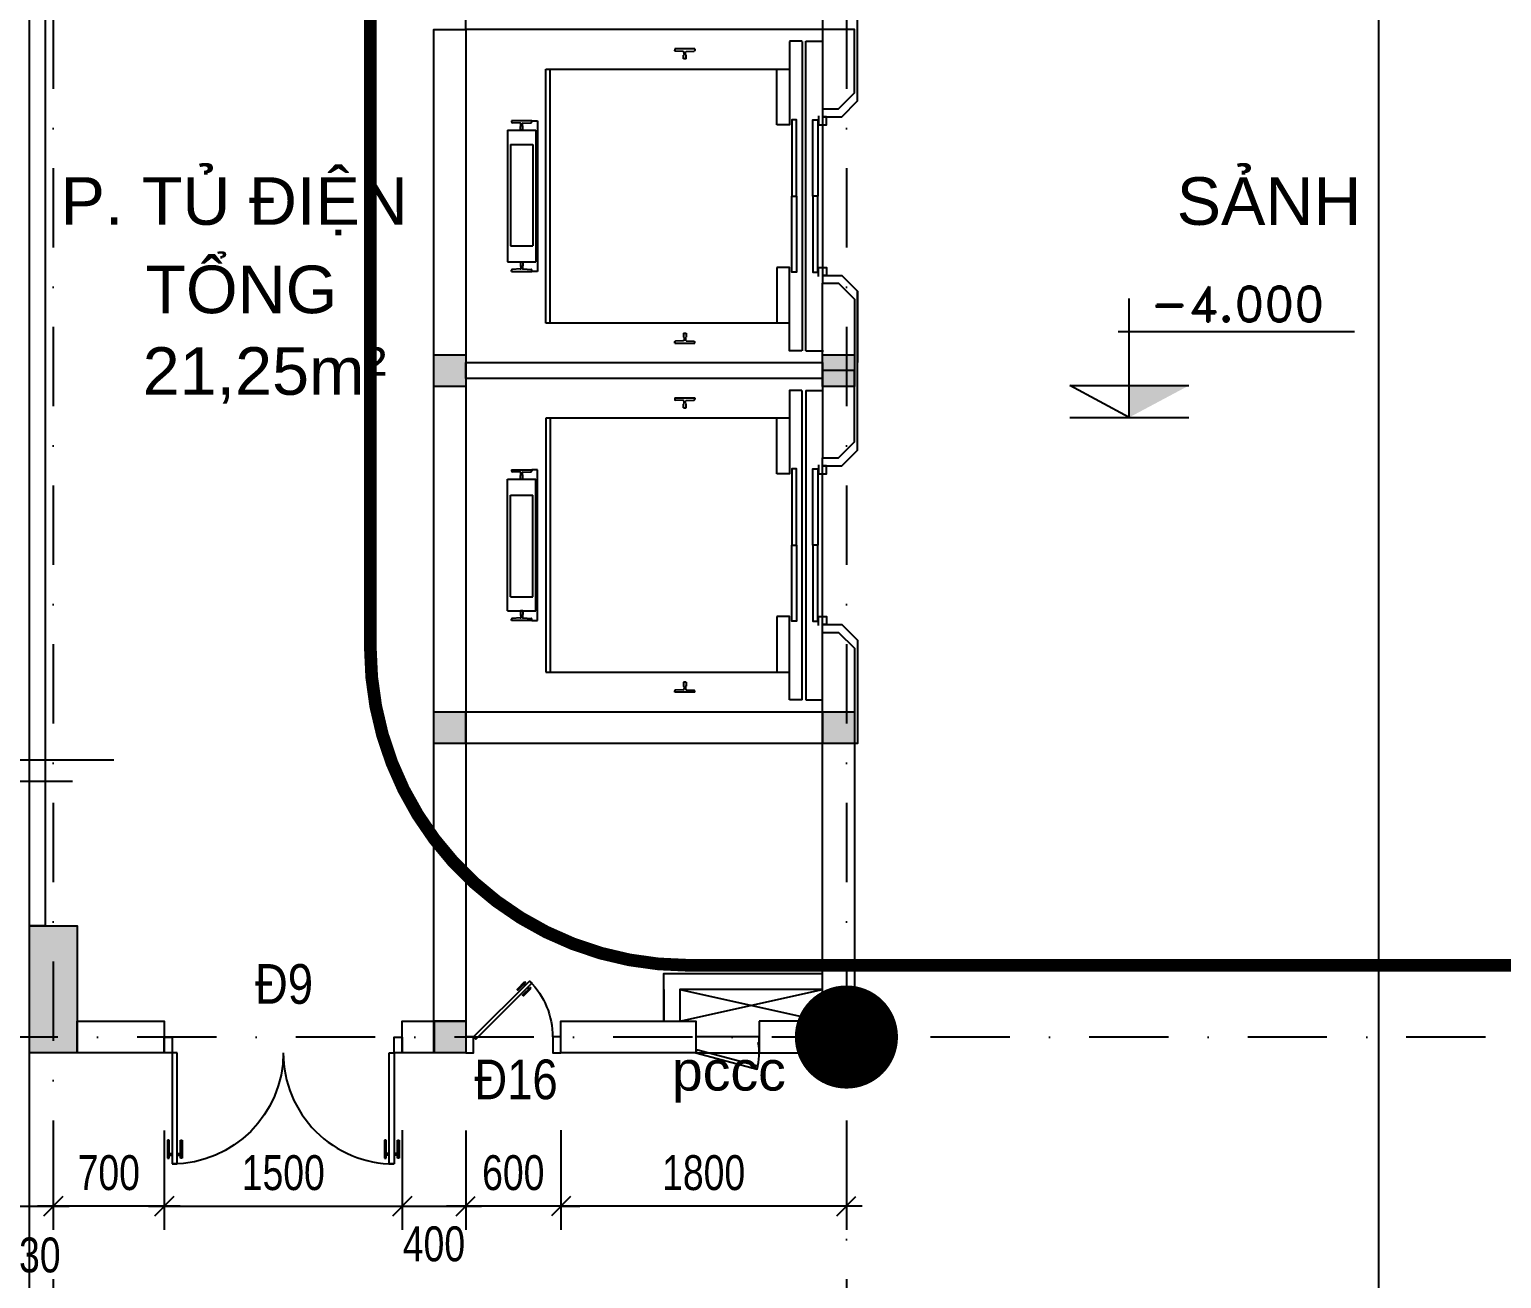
# Model space of a CAD drawing. Header units: millimetres. Extents: x -9574 to 115615, y -25569 to 161230.
# Drawn here: x 25180 to 34460, y 9978 to 17850 of the extents above; entities that cross this region are included whole.
import ezdxf
from ezdxf.enums import TextEntityAlignment as Align

# ---------------------------------------------------------------- set-up
doc = ezdxf.new("R2010")
doc.units = ezdxf.units.MM
doc.linetypes.add('KHOANH CT TM-T2-VS1 2$0$HIDDEN', pattern=[9.525, 6.35, -3.175])
doc.linetypes.add('luoi  H3$0$DASHDOT2', pattern=[0.5, 0.25, -0.125, 0, -0.125])
for name, color, linetype in [('$1$KICHTHUOC', 2, 'Continuous'), ('bao cauthangmoi$0$CTHANG T1$0$HATCH', 8, 'Continuous'), ('bao cauthangmoi$0$CTHANG T1$0$TUONG6', 6, 'Continuous'), ('cot TT T1$0$COT1', 7, 'Continuous'), ('CTHANG T1$0$CTHANG T1$0$HATCH', 8, 'Continuous'), ('CTHANG T1$0$CTHANG T1$0$TUONG6', 6, 'Continuous'), ('CUA3', 3, 'Continuous'), ('cuaTT T1$0$TEXTcuaT1', 2, 'Continuous'), ('DAUCAT$0$GHICHU', 6, 'Continuous'), ('dimTT T1$0$KICHTHUOC', 2, 'Continuous'), ('KHOANH CT TM-T2-VS1 2$0$GHICHU7', 7, 'Continuous'), ('KHOANH CT TM-T2-VS1 2$0$REC', 40, 'KHOANH CT TM-T2-VS1 2$0$HIDDEN'), ('KHOANH CT TM-T2-VS1 2$0$TUONG6', 6, 'Continuous'), ('luoi  H3$0$truc 3', 8, 'Continuous'), ('text T1$0$3', 4, 'Continuous'), ('text T1$0$DBAO', 7, 'Continuous'), ('text T1$0$textH3', 4, 'Continuous'), ('TT T1$0$CUA3', 3, 'Continuous'), ('TT T1$0$DODOC2', 7, 'Continuous'), ('TT T1$0$TUONG6', 6, 'Continuous'), ('WC TT$0$03', 4, 'Continuous'), ('WC TT$0$CUA3', 3, 'Continuous'), ('WC TT$0$TBI241', 241, 'Continuous'), ('WC TT$0$TUONG6', 6, 'Continuous'), ('WC TT$0$VACH121', 121, 'Continuous')]:
    doc.layers.add(name, color=color, linetype=linetype)
doc.styles.add('bao cauthangmoi$0$CTHANG T1$0$VNI-HELVE', font='vhelven_0.ttf')
doc.styles.add('CTHANG T1$0$CTHANG T1$0$VNI-HELVE', font='vhelven_0.ttf')
doc.styles.add('cuaTT T1$0$VNI-Helve-Condense', font='vhelvcn_0.ttf')
doc.styles.add('DAUCAT$0$Tahoma', font='tahoma_1.ttf')
doc.styles.add('dimTT T1$1$VSIMPLEX.SHX', font='VSIMPLEX.SHX', dxfattribs={"width": 0.8})
doc.styles.add('text T1$0$ROMAND', font='romand', dxfattribs={"height": 7000})
doc.styles.add('text T1$0$VNI-HELVE', font='vhelven_0.ttf')
doc.dimstyles.new('dimTT T1$1$1-100', dxfattribs={"dimscale": 0, "dimtxt": 220, "dimasz": 120, "dimexe": 150, "dimexo": 300, "dimgap": 100, "dimtad": 1, "dimdec": 0, "dimzin": 0, "dimdsep": 46, "dimtxsty": 'dimTT T1$1$VSIMPLEX.SHX', "dimblk1": 'dimTT T1$1$_OBLIQUE', "dimblk2": 'dimTT T1$1$_OBLIQUE', "dimsah": 1, "dimcen": 0, "dimdle": 100, "dimclrd": 2, "dimclre": 2, "dimclrt": 4, "dimadec": 0, "dimazin": 0, "dimtfac": 1, "dimtdec": 0, "dimtix": 1, "dimtmove": 2, "dimatfit": 3, "dimfxl": 0, "dimtolj": 1, "dimtzin": 0, "dimlwd": -1, "dimlwe": -1, "dimarcsym": 0})

# ---------------------------------------------------------------- blocks, each defined once
blk = doc.blocks.new('luoi  H3')
at = {"layer": 'luoi  H3$0$truc 3', "linetype": 'luoi  H3$0$DASHDOT2', "ltscale": 2000}
for p, q in [((25330, 23976.2), (25330, -12863.1)), ((30330, 23976.2), (30330, -12863.1)), ((67362.8, 11500), (-994.8, 11500))]:
    blk.add_line(p, q, dxfattribs=at)
blk = doc.blocks.new('TT T1$0$1canh-03')
at = {"color": 7, "linetype": 'Continuous'}
for p, q in [((-68.7, 63), (-70.4, 61.3)), ((-67.8, 62.1), (-69.5, 60.4)), ((-64.1, 67.5), (-65.8, 65.8)), ((-63.2, 66.6), (-64.9, 64.9))]:
    blk.add_line(p, q, dxfattribs=at)
at = {"color": 4, "linetype": 'Continuous'}
for points in [[(0, 0), (-70.7, 70.7), (-73.6, 67.9), (-2.8, -2.8)], [(-72.9, 61.9), (-72, 62.8), (-62, 52.9), (-62.9, 52)], [(-64.8, 70), (-65.7, 69.1), (-55.8, 59.2), (-54.9, 60.1)]]:
    blk.add_lwpolyline(points, close=True, dxfattribs=at)
at = {"linetype": 'Continuous'}
blk.add_arc((0, 0), 100, 135, 180, dxfattribs=at)
blk = doc.blocks.new('TT T1$0$D1500')
at = {"linetype": 'Continuous'}
for p, q in [((-700, -50), (-700, -82.2)), ((0, -50), (-700, -50)), ((-700, -82.2), (0, -82.2)), ((-550.3, -20.4), (-662.5, -20.4)), ((-662.5, -20.4), (-662.5, -30.6)), ((-662.5, -30.6), (-550.3, -30.6)), ((-644.6, -30.6), (-644.6, -50)), ((-644.6, -82.2), (-644.6, -101.5)), ((-634.4, -30.6), (-634.4, -50)), ((-634.4, -82.2), (-634.4, -101.5)), ((-550.3, -30.6), (-550.3, -20.4)), ((-662.5, -101.5), (-550.3, -101.5)), ((-662.5, -111.8), (-662.5, -101.5)), ((-550.3, -111.8), (-662.5, -111.8)), ((-550.3, -101.5), (-550.3, -111.8)), ((-550.3, -1388.2), (-662.5, -1388.2)), ((-662.5, -1388.2), (-662.5, -1398.5)), ((-550.3, -1398.5), (-550.3, -1388.2)), ((-700, -1417.8), (0, -1417.8)), ((-700, -1450), (-700, -1417.8)), ((0, -1450), (-700, -1450)), ((-662.5, -1398.5), (-550.3, -1398.5)), ((-662.5, -1469.4), (-550.3, -1469.4)), ((-662.5, -1479.6), (-662.5, -1469.4)), ((-550.3, -1479.6), (-662.5, -1479.6)), ((-644.6, -1417.8), (-644.6, -1398.5)), ((-644.6, -1469.4), (-644.6, -1450)), ((-634.4, -1417.8), (-634.4, -1398.5)), ((-634.4, -1469.4), (-634.4, -1450)), ((-550.3, -1469.4), (-550.3, -1479.6))]:
    blk.add_line(p, q, dxfattribs=at)
at = {"color": 4, "linetype": 'Continuous'}
for p, q in [((0, -82.2), (0, -50)), ((0, -1417.8), (0, -1450))]:
    blk.add_line(p, q, dxfattribs=at)
at = {"ltscale": 2}
for points in [[(0, -50), (100, -50), (100, 0), (0, 0)], [(0, -1500), (100, -1500), (100, -1450), (0, -1450)]]:
    blk.add_lwpolyline(points, close=True, dxfattribs=at)
at = {"linetype": 'Continuous', "extrusion": (0, 0, -1)}
blk.add_ellipse((0, -50), major_axis=(495, 495), ratio=1, start_param=2.356194, end_param=3.926991, dxfattribs=at)
at = {"linetype": 'Continuous'}
blk.add_ellipse((0, -1450), major_axis=(-495, 495), ratio=1, start_param=-0.785398, end_param=0.785398, dxfattribs=at)
blk = doc.blocks.new('TT T1')
at = {"layer": 'TT T1$0$CUA3', "ltscale": 2}
for points in [[(27980, 11500.2), (27930, 11500.2), (27930, 11400.2), (27980, 11400.2)], [(28530, 11500.2), (28480, 11500.2), (28480, 11400.2), (28530, 11400.2)]]:
    blk.add_lwpolyline(points, close=True, dxfattribs=at)
at = {"layer": 'TT T1$0$DODOC2', "ltscale": 2}
blk.add_line((25180, 8600), (25180, 11400), dxfattribs=at)
at = {"layer": 'TT T1$0$TUONG6'}
for points in [[(25280, 19900), (25280, 12200.4), (25180, 12200.4), (25180, 19900)], [(27930, 11600.2), (27730, 11600.2), (27730, 17850.2), (27930, 17850.2)], [(30180, 14050.2), (30280, 14050.2), (30380, 13950.2), (30380, 11600.2), (30180, 11600.2), (30180, 14050.2)], [(29379.9, 11400.2), (28530, 11400.2), (28530, 11600.2), (29379.9, 11600.2)], [(25480, 11400), (25480, 11599.1), (26030, 11599.1), (26030, 11400)], [(27530, 11400), (27530, 11599.1), (27730.5, 11599.1), (27730.5, 11400)]]:
    blk.add_lwpolyline(points, close=True, dxfattribs=at)
at = {"layer": 'TT T1$0$CUA3', "ltscale": 2, "xscale": -4.979999999981374, "yscale": 4.979999999981374, "zscale": 0.83}
blk.add_blockref('TT T1$0$1canh-03', (27980.2, 11500.4), dxfattribs=at)
at = {"layer": 'TT T1$0$CUA3', "xscale": -1, "rotation": 270}
blk.add_blockref('TT T1$0$D1500', (27530, 11400), dxfattribs=at)
blk = doc.blocks.new('text T1$0$CTT')
for p, q in [((0, 0), (0, 750)), ((-70.7, 541.2), (1420.5, 541.2)), ((-375, 200), (375, 200)), ((0, 0), (-375, 200)), ((-375, 0), (375, 0))]:
    blk.add_line(p, q)
blk.add_solid([(0, 0), (0, 200), (375, 200)])
at = {"layer": 'text T1$0$3', "style": 'text T1$0$ROMAND', "flags": 4}
blk.add_attdef('%%P0.000', (135.3, 604.5), '', height=220, dxfattribs=at)
blk = doc.blocks.new('text T1')
at = {"layer": 'text T1$0$DBAO', "ltscale": 2}
blk.add_blockref('text T1$0$CTT', (32112.8, 15405.3), dxfattribs=at).add_auto_attribs({'%%P0.000': '-4.000'})
at = {"layer": 'text T1$0$textH3', "style": 'text T1$0$VNI-HELVE'}
for s, p in [('P. TUÛ ÑIEÄN ', (25376.2, 16618.9)), ('SAÛNH', (32412, 16618.7)), (' TOÅNG ', (25794.2, 16061.9)), ('21,25m²', (25894, 15547.6))]:
    blk.add_text(s, height=300, dxfattribs=at).set_placement(p)
blk = doc.blocks.new('*U227')
blk.add_line((0, 7.94), (0, 578.61))
at = {"style": 'DAUCAT$0$Tahoma', "flags": 8}
for tag, p in [('VIEWNUMBER-b', (0, 586.55)), ('VIEWNUMBER', (0, 0))]:
    blk.add_attdef(tag, text='', height=2.5, dxfattribs=at).set_placement(p, align=Align.BOTTOM_CENTER)
for tag, p in [('SHEETNUMBER-b', (0, 584.96)), ('SHEETNUMBER', (0, -1.59))]:
    blk.add_attdef(tag, text='', height=2.5, dxfattribs=at).set_placement(p, align=Align.TOP_CENTER)
blk = doc.blocks.new('DAUCAT')
at = {"layer": 'DAUCAT$0$GHICHU', "color": 6, "xscale": 70, "yscale": 70, "zscale": 70}
blk.add_blockref('*U227', (33686.6, -13986.6), dxfattribs=at)
blk = doc.blocks.new('cot TT T1$0$COTRET')
at = {"layer": 'cot TT T1$0$COT1'}
blk.add_hatch(color=256, dxfattribs=at).paths.add_polyline_path([(40280, -8500), (40580, -8500), (40580, -7700), (40280, -7700)])
blk.add_lwpolyline([(40280, -8500), (40580, -8500), (40580, -7700), (40280, -7700)], close=True, dxfattribs=at)
at = {"layer": 'cot TT T1$0$COT1', "ltscale": 2, "const_width": 325}
blk.add_lwpolyline([(35267.5, -8400, 1), (35592.5, -8400, 1)], format="xyb", close=True, dxfattribs=at)
blk = doc.blocks.new('cot TT T1')
at = {"layer": 'cot TT T1$0$COT1'}
for points in [[(27930, 15600.2), (27730, 15600.2), (27730, 15800.2), (27930, 15800.2)], [(30380, 15600.2), (30180, 15600.2), (30180, 15800.2), (30380, 15800.2)], [(27930, 13350.2), (27730, 13350.2), (27730, 13550.2), (27930, 13550.2)], [(30380, 13350.2), (30180, 13350.2), (30180, 13550.2), (30380, 13550.2)], [(27930, 11400.2), (27730, 11400.2), (27730, 11600.2), (27930, 11600.2)], [(30380, 11400.2), (30180, 11400.2), (30180, 11600.2), (30380, 11600.2)]]:
    blk.add_hatch(color=256, dxfattribs=at).paths.add_polyline_path(points)
for points in [[(27930, 15600.2), (27730, 15600.2), (27730, 15800.2), (27930, 15800.2)], [(27930, 15600.2), (27730, 15600.2), (27730, 15800.2), (27930, 15800.2)], [(30380, 15600.2), (30180, 15600.2), (30180, 15800.2), (30380, 15800.2)], [(30380, 15600.2), (30180, 15600.2), (30180, 15800.2), (30380, 15800.2)], [(27930, 13350.2), (27730, 13350.2), (27730, 13550.2), (27930, 13550.2)], [(27930, 13350.2), (27730, 13350.2), (27730, 13550.2), (27930, 13550.2)], [(30380, 13350.2), (30180, 13350.2), (30180, 13550.2), (30380, 13550.2)], [(30380, 13350.2), (30180, 13350.2), (30180, 13550.2), (30380, 13550.2)], [(27930, 11400.2), (27730, 11400.2), (27730, 11600.2), (27930, 11600.2)], [(27930, 11400.2), (27730, 11400.2), (27730, 11600.2), (27930, 11600.2)], [(30380, 11400.2), (30180, 11400.2), (30180, 11600.2), (30380, 11600.2)], [(30380, 11400.2), (30180, 11400.2), (30180, 11600.2), (30380, 11600.2)]]:
    blk.add_lwpolyline(points, close=True, dxfattribs=at)
at = {"layer": 'cot TT T1$0$COT1', "ltscale": 2, "extrusion": (0, 0, -1), "zscale": -1}
blk.add_blockref('cot TT T1$0$COTRET', (-65760, 19900), dxfattribs=at)
blk = doc.blocks.new('KHOANH CT TM-T2-VS1 2')
at = {"layer": 'KHOANH CT TM-T2-VS1 2$0$GHICHU7'}
blk.add_lwpolyline([(24084.3, 13246.8), (25712.8, 13246.7)], dxfattribs=at)
at = {"layer": 'KHOANH CT TM-T2-VS1 2$0$REC', "ltscale": 100, "const_width": 80}
blk.add_lwpolyline([(27329, 13952.2), (27329, 18889.7, -0.414214), (29329, 20889.7), (36327.4, 20889.7, -0.414214), (38327.4, 18889.7), (38327.4, 13952.2, -0.414214), (36327.4, 11952.2), (29329, 11952.2, -0.414214)], format="xyb", close=True, dxfattribs=at)
at = {"layer": 'KHOANH CT TM-T2-VS1 2$0$TUONG6', "ltscale": 2}
blk.add_line((24517.3, 13113.2), (25451.9, 13113.2), dxfattribs=at)
blk = doc.blocks.new('dimTT T1$1$_OBLIQUE')
at = {"color": 0, "linetype": 'ByBlock'}
blk.add_line((-0.5, -0.5), (0.5, 0.5), dxfattribs=at)
blk = doc.blocks.new('*D2155')
at = {"layer": 'DEFPOINTS', "color": 0, "ltscale": 2}
for p in [(25000, 11211.6), (25330, 11211.9), (25330, 10433.9)]:
    blk.add_point(p, dxfattribs=at)
at = {"layer": 'dimTT T1$0$KICHTHUOC', "color": 2, "ltscale": 2}
for p, q in [((25000, 10911.6), (25000, 10283.9)), ((25330, 10911.9), (25330, 10283.9)), ((24900, 10433.9), (25430, 10433.9))]:
    blk.add_line(p, q, dxfattribs=at)
at = {"layer": 'dimTT T1$0$KICHTHUOC', "color": 2, "ltscale": 2, "xscale": 120, "yscale": 120, "zscale": 120, "rotation": 180}
blk.add_blockref('dimTT T1$1$_OBLIQUE', (25000, 10433.9), dxfattribs=at)
at = {"layer": 'dimTT T1$0$KICHTHUOC', "color": 2, "ltscale": 2, "xscale": 120, "yscale": 120, "zscale": 120}
blk.add_blockref('dimTT T1$1$_OBLIQUE', (25330, 10433.9), dxfattribs=at)
at = {"layer": 'dimTT T1$0$KICHTHUOC', "color": 4, "ltscale": 2, "insert": (25180, 10124.9), "char_height": 220, "attachment_point": 5, "style": 'dimTT T1$1$VSIMPLEX.SHX'}
blk.add_mtext('\\A1;330', dxfattribs=at)
blk = doc.blocks.new('*D2156')
at = {"layer": 'DEFPOINTS', "color": 0, "ltscale": 2}
for p in [(26030, 11211.6), (27530, 11212.5), (27530, 10433.9)]:
    blk.add_point(p, dxfattribs=at)
at = {"layer": 'dimTT T1$0$KICHTHUOC', "color": 2, "ltscale": 2}
for p, q in [((26030, 10911.6), (26030, 10283.9)), ((27530, 10912.5), (27530, 10283.9)), ((25930, 10433.9), (27630, 10433.9))]:
    blk.add_line(p, q, dxfattribs=at)
at = {"layer": 'dimTT T1$0$KICHTHUOC', "color": 2, "ltscale": 2, "xscale": 120, "yscale": 120, "zscale": 120, "rotation": 180}
blk.add_blockref('dimTT T1$1$_OBLIQUE', (26030, 10433.9), dxfattribs=at)
at = {"layer": 'dimTT T1$0$KICHTHUOC', "color": 2, "ltscale": 2, "xscale": 120, "yscale": 120, "zscale": 120}
blk.add_blockref('dimTT T1$1$_OBLIQUE', (27530, 10433.9), dxfattribs=at)
at = {"layer": 'dimTT T1$0$KICHTHUOC', "color": 4, "ltscale": 2, "insert": (26780, 10643.9), "char_height": 220, "attachment_point": 5, "style": 'dimTT T1$1$VSIMPLEX.SHX'}
blk.add_mtext('\\A1;1500', dxfattribs=at)
blk = doc.blocks.new('*D2157')
at = {"layer": 'DEFPOINTS', "color": 0, "ltscale": 2}
for p in [(27930, 11211.9), (28530, 11211.5), (27930, 10433.9)]:
    blk.add_point(p, dxfattribs=at)
at = {"layer": 'dimTT T1$0$KICHTHUOC', "color": 2, "ltscale": 2}
for p, q in [((27930, 10911.9), (27930, 10283.9)), ((28530, 10911.5), (28530, 10283.9)), ((27930, 10433.9), (27810, 10433.9)), ((28530, 10433.9), (27930, 10433.9)), ((28530, 10433.9), (28650, 10433.9))]:
    blk.add_line(p, q, dxfattribs=at)
at = {"layer": 'dimTT T1$0$KICHTHUOC', "color": 2, "ltscale": 2, "xscale": 120, "yscale": 120, "zscale": 120}
for p, rotation in [((27930, 10433.9), 359.9999999999973), ((28530, 10433.9), 179.9999999999974)]:
    blk.add_blockref('dimTT T1$1$_OBLIQUE', p, dxfattribs=dict(at, rotation=rotation))
at = {"layer": 'dimTT T1$0$KICHTHUOC', "color": 4, "ltscale": 2, "insert": (28230, 10643.9), "char_height": 220, "attachment_point": 5, "style": 'dimTT T1$1$VSIMPLEX.SHX'}
blk.add_mtext('\\A1;600', dxfattribs=at)
blk = doc.blocks.new('*D2158')
at = {"layer": 'DEFPOINTS', "color": 0, "ltscale": 2}
for p in [(28530, 11212.5), (30330, 11211.9), (28530, 10433.9)]:
    blk.add_point(p, dxfattribs=at)
at = {"layer": 'dimTT T1$0$KICHTHUOC', "color": 2, "ltscale": 2}
for p, q in [((28530, 10912.5), (28530, 10283.9)), ((30330, 10911.9), (30330, 10283.9)), ((30430, 10433.9), (28430, 10433.9))]:
    blk.add_line(p, q, dxfattribs=at)
at = {"layer": 'dimTT T1$0$KICHTHUOC', "color": 2, "ltscale": 2, "xscale": 120, "yscale": 120, "zscale": 120}
for p, rotation in [((28530, 10433.9), 179.9999999999974), ((30330, 10433.9), 359.9999999999973)]:
    blk.add_blockref('dimTT T1$1$_OBLIQUE', p, dxfattribs=dict(at, rotation=rotation))
at = {"layer": 'dimTT T1$0$KICHTHUOC', "color": 4, "ltscale": 2, "insert": (29430, 10643.9), "char_height": 220, "attachment_point": 5, "style": 'dimTT T1$1$VSIMPLEX.SHX'}
blk.add_mtext('\\A1;1800', dxfattribs=at)
blk = doc.blocks.new('*D2240')
at = {"layer": 'DEFPOINTS', "color": 0, "ltscale": 2}
for p in [(27530, 11211.5), (27930, 11211.9), (27930, 10433.9)]:
    blk.add_point(p, dxfattribs=at)
at = {"layer": 'dimTT T1$0$KICHTHUOC', "color": 2, "ltscale": 2}
for p, q in [((27530, 10911.5), (27530, 10283.9)), ((27930, 10911.9), (27930, 10283.9)), ((27430, 10433.9), (28030, 10433.9))]:
    blk.add_line(p, q, dxfattribs=at)
at = {"layer": 'dimTT T1$0$KICHTHUOC', "color": 2, "ltscale": 2, "xscale": 120, "yscale": 120, "zscale": 120, "rotation": 180}
blk.add_blockref('dimTT T1$1$_OBLIQUE', (27530, 10433.9), dxfattribs=at)
at = {"layer": 'dimTT T1$0$KICHTHUOC', "color": 2, "ltscale": 2, "xscale": 120, "yscale": 120, "zscale": 120}
blk.add_blockref('dimTT T1$1$_OBLIQUE', (27930, 10433.9), dxfattribs=at)
at = {"layer": 'dimTT T1$0$KICHTHUOC', "color": 4, "ltscale": 2, "insert": (27730, 10195), "char_height": 220, "attachment_point": 5, "style": 'dimTT T1$1$VSIMPLEX.SHX'}
blk.add_mtext('\\A1;400', dxfattribs=at)
blk = doc.blocks.new('*D2241')
at = {"layer": 'DEFPOINTS', "color": 0, "ltscale": 2}
for p in [(25330, 11211.9), (26030, 11211.5), (25330, 10433.9)]:
    blk.add_point(p, dxfattribs=at)
at = {"layer": 'dimTT T1$0$KICHTHUOC', "color": 2, "ltscale": 2}
for p, q in [((25330, 10911.9), (25330, 10283.9)), ((26030, 10911.5), (26030, 10283.9)), ((26130, 10433.9), (25230, 10433.9))]:
    blk.add_line(p, q, dxfattribs=at)
at = {"layer": 'dimTT T1$0$KICHTHUOC', "color": 2, "ltscale": 2, "xscale": 120, "yscale": 120, "zscale": 120}
for p, rotation in [((25330, 10433.9), 179.9999999999974), ((26030, 10433.9), 359.9999999999973)]:
    blk.add_blockref('dimTT T1$1$_OBLIQUE', p, dxfattribs=dict(at, rotation=rotation))
at = {"layer": 'dimTT T1$0$KICHTHUOC', "color": 4, "ltscale": 2, "insert": (25680, 10643.9), "char_height": 220, "attachment_point": 5, "style": 'dimTT T1$1$VSIMPLEX.SHX'}
blk.add_mtext('\\A1;700', dxfattribs=at)
blk = doc.blocks.new('cuaTT T1')
at = {"layer": 'cuaTT T1$0$TEXTcuaT1', "style": 'cuaTT T1$0$VNI-Helve-Condense'}
for s, p in [('Ñ9', (26601.9, 11709.6)), ('Ñ16', (27984.7, 11108))]:
    blk.add_text(s, height=250, dxfattribs=at).set_placement(p)
blk = doc.blocks.new('CTHANG T1')
at = {"layer": 'CTHANG T1$0$CTHANG T1$0$HATCH', "ltscale": 2}
for p, q in [((29279.9, 11600.2), (30180, 11800.2)), ((29279.9, 11800.2), (30180, 11600.4))]:
    blk.add_line(p, q, dxfattribs=at)
at = {"layer": 'CTHANG T1$0$CTHANG T1$0$HATCH'}
for points in [[(29779.9, 11500.6), (29379.9, 11500.6), (29379.9, 11400.2), (29779.9, 11400.2)], [(29385.1, 11419.5), (29379.9, 11400.2), (29766.4, 11296.9), (29771.5, 11316.2)]]:
    blk.add_lwpolyline(points, close=True, dxfattribs=at)
blk.add_arc((29379.9, 11400.2), 400, 345.03348, 9.52789, dxfattribs=at)
at = {"layer": 'CTHANG T1$0$CTHANG T1$0$TUONG6'}
for points in [[(29179.9, 11600.2), (29179.9, 11900.2), (30180, 11900.2)], [(29179.9, 11800.2), (29179.9, 11600.2)], [(30180, 11800.2), (29279.9, 11800.2), (29279.9, 11600.2)], [(30180, 11600.4), (30180, 11800.2), (29279.9, 11800.2), (29279.9, 11600.4)]]:
    blk.add_lwpolyline(points, dxfattribs=at)
blk.add_lwpolyline([(29779.9, 11600.2), (29779.9, 11400.2), (30180.1, 11400.2), (30180.1, 11600.2)], close=True, dxfattribs=at)
at = {"style": 'CTHANG T1$0$CTHANG T1$0$VNI-HELVE'}
blk.add_text('pccc', height=250, dxfattribs=at).set_placement((29230, 11162.5))
blk = doc.blocks.new('WC TT$0$62')
for p, q in [((0, 8), (23.6, 8)), ((0, 8), (0, -8)), ((28.2, 4.7), (41.4, 4.7)), ((46.4, 9.5), (49, 58.8)), ((62, 63.5), (54, 63.5)), ((62, 63.5), (62, -63.5)), ((0, -8), (23.6, -8)), ((28.2, -4.8), (41.4, -4.8)), ((46.4, -9.5), (49, -58.8)), ((62, -63.5), (54, -63.5))]:
    blk.add_line(p, q)
for centre, start, end in [((28.2, 9.7), 200.48732, 270), ((41.4, 9.7), 270, 356.9066), ((54, 58.5), 90, 176.9066), ((28.2, -9.8), 90, 159.51268), ((41.4, -9.8), 3.0934, 90), ((54, -58.5), 183.0934, 270)]:
    blk.add_arc(centre, 5, start, end)
blk = doc.blocks.new('WC TT')
at = {"layer": 'WC TT$0$03', "ltscale": 2}
blk.add_lwpolyline([(30180, 15650.2), (27930, 15650.2), (27930, 15750.2), (30180, 15750.2)], close=True, dxfattribs=at)
at = {"layer": 'WC TT$0$CUA3'}
for points in [[(30180, 17300.2), (30300.7, 17300.2), (30400, 17399.5), (30400, 18050.2), (30380, 18050.2)], [(30154, 17306.7), (30154, 17250), (30204, 17250), (30204, 17300), (30182, 17300)], [(30154, 16293.2), (30154, 16350), (30204, 16350), (30204, 16300), (30182, 16300)], [(30180, 16300.2), (30300.7, 16300.2), (30400, 16200.9), (30400, 15750.2), (30400, 15750.2)], [(30180, 15100.2), (30300.7, 15100.2), (30400, 15199.5), (30400, 16200.9), (30400, 16200.9)], [(30154, 15107.2), (30154, 15050.5), (30204, 15050.5), (30204, 15100.5), (30182, 15100.5)], [(30154, 14093.7), (30154, 14150.5), (30204, 14150.5), (30204, 14100.5), (30182, 14100.5)], [(30180, 14100.2), (30300.7, 14100.2), (30400, 14000.9), (30400, 13350.2), (30380, 13350.2)]]:
    blk.add_lwpolyline(points, dxfattribs=at)
for points in [[(30016, 16800), (30016, 17280), (29986, 17280), (29986, 16800)], [(30119, 16800), (30119, 17280), (30149, 17280), (30149, 16800)], [(30016, 16800), (30016, 16320), (29986, 16320), (29986, 16800)], [(30119, 16800), (30119, 16320), (30149, 16320), (30149, 16800)], [(30016, 14600.5), (30016, 15080.5), (29986, 15080.5), (29986, 14600.5)], [(30119, 14600.5), (30119, 15080.5), (30149, 15080.5), (30149, 14600.5)], [(30016, 14600.5), (30016, 14120.5), (29986, 14120.5), (29986, 14600.5)], [(30119, 14600.5), (30119, 14120.5), (30149, 14120.5), (30149, 14600.5)]]:
    blk.add_lwpolyline(points, close=True, dxfattribs=at)
at = {"layer": 'WC TT$0$TBI241'}
for p, q in [((28219.5, 17275), (28219.5, 17267)), ((28346.5, 17275), (28219.5, 17275)), ((28273.5, 17259.4), (28224.2, 17262)), ((28292.5, 17259.4), (28341.8, 17262)), ((28346.5, 17275), (28346.5, 17267)), ((28346.5, 17275), (28383.5, 17275)), ((28383.5, 17275), (28383.5, 16325)), ((28194, 17215), (28194, 16385)), ((28194, 17215), (28372, 17215)), ((28275, 17215), (28275, 17238.5)), ((28291, 17215), (28275, 17215)), ((28278.2, 17243.2), (28278.2, 17254.4)), ((28287.7, 17243.2), (28287.7, 17254.4)), ((28291, 17215), (28291, 17238.5)), ((28372, 17215), (28372, 16385)), ((28212.5, 17126), (28212.5, 16486)), ((28212.5, 17126), (28353.5, 17126)), ((28353.5, 17126), (28353.5, 16486)), ((28212.5, 16486), (28353.5, 16486)), ((28194, 16385), (28372, 16385)), ((28219.5, 16325), (28219.5, 16332.9)), ((28273.5, 16340.6), (28224.2, 16337.9)), ((28275, 16385), (28291, 16385)), ((28275, 16385), (28275, 16361.4)), ((28278.2, 16356.7), (28278.2, 16345.6)), ((28287.7, 16356.7), (28287.7, 16345.6)), ((28291, 16385), (28291, 16361.4)), ((28292.5, 16340.6), (28341.8, 16337.9)), ((28346.5, 16325), (28346.5, 16332.9)), ((28219.5, 16325), (28346.5, 16325)), ((28383.5, 16325), (28346.5, 16325)), ((28219.5, 15075.5), (28346.5, 15075.5)), ((28219.5, 15075.5), (28219.5, 15067.5)), ((28273.5, 15059.9), (28224.2, 15062.5)), ((28275, 15015.5), (28275, 15039)), ((28278.2, 15043.7), (28278.2, 15054.9)), ((28287.7, 15043.7), (28287.7, 15054.9)), ((28291, 15015.5), (28291, 15039)), ((28292.5, 15059.9), (28341.8, 15062.5)), ((28346.5, 15075.5), (28346.5, 15067.5)), ((28383.5, 15075.5), (28346.5, 15075.5)), ((28383.5, 14125.5), (28383.5, 15075.5)), ((28194, 14185.5), (28194, 15015.5)), ((28194, 15015.5), (28372, 15015.5)), ((28275, 15015.5), (28291, 15015.5)), ((28372, 14185.5), (28372, 15015.5)), ((28212.5, 14274.5), (28212.5, 14914.5)), ((28212.5, 14914.5), (28353.5, 14914.5)), ((28353.5, 14274.5), (28353.5, 14914.5)), ((28212.5, 14274.5), (28353.5, 14274.5)), ((28194, 14185.5), (28372, 14185.5)), ((28219.5, 14125.5), (28219.5, 14133.4)), ((28346.5, 14125.5), (28219.5, 14125.5)), ((28273.5, 14141.1), (28224.2, 14138.4)), ((28291, 14185.5), (28275, 14185.5)), ((28275, 14185.5), (28275, 14161.9)), ((28278.2, 14157.2), (28278.2, 14146.1)), ((28287.7, 14157.2), (28287.7, 14146.1)), ((28291, 14185.5), (28291, 14161.9)), ((28292.5, 14141.1), (28341.8, 14138.4)), ((28346.5, 14125.5), (28346.5, 14133.4)), ((28346.5, 14125.5), (28383.5, 14125.5))]:
    blk.add_line(p, q, dxfattribs=at)
for centre, start, end in [((28224.5, 17267), 180, 266.9066), ((28341.5, 17267), 273.0934, 360), ((28273.2, 17254.4), 360, 86.9066), ((28273.2, 17243.2), 290.48732, 360), ((28292.7, 17254.4), 93.0934, 180), ((28292.7, 17243.2), 180, 249.51268), ((28224.5, 16332.9), 93.0934, 180), ((28273.2, 16345.6), 273.0934, 360), ((28273.2, 16356.7), 360, 69.51268), ((28292.7, 16356.7), 110.48732, 180), ((28292.7, 16345.6), 180, 266.9066), ((28341.5, 16332.9), 360, 86.9066), ((28224.5, 15067.5), 180, 266.9066), ((28273.2, 15054.9), 360, 86.9066), ((28273.2, 15043.7), 290.48732, 360), ((28292.7, 15054.9), 93.0934, 180), ((28292.7, 15043.7), 180, 249.51268), ((28341.5, 15067.5), 273.0934, 360), ((28224.5, 14133.4), 93.0934, 180), ((28273.2, 14146.1), 273.0934, 360), ((28273.2, 14157.2), 360, 69.51268), ((28292.7, 14157.2), 110.48732, 180), ((28292.7, 14146.1), 180, 266.9066), ((28341.5, 14133.4), 360, 86.9066)]:
    blk.add_arc(centre, 5, start, end, dxfattribs=at)
at = {"layer": 'WC TT$0$TUONG6'}
for points in [[(30180, 17850.2), (27930, 17850.2), (27930, 18050.2), (30180, 18050.2)], [(27930, 11600.2), (27730, 11600.2), (27730, 17850.2), (27930, 17850.2)], [(30180, 17350.2), (30280, 17350.2), (30380, 17450.2), (30380, 17850.2), (30180, 17850.2)], [(30180, 16250.2), (30280, 16250.2), (30380, 16150.2), (30380, 15700.2), (30180, 15700.2)], [(30180, 15150.2), (30280, 15150.2), (30380, 15250.2), (30380, 15700.2), (30180, 15700.2)], [(30180, 14050.2), (30280, 14050.2), (30380, 13950.2), (30380, 11600.2), (30180, 11600.2), (30180, 14050.2)], [(30180, 13350.2), (27930, 13350.2), (27930, 13550.2), (30180, 13550.2)]]:
    blk.add_lwpolyline(points, close=True, dxfattribs=at)
at = {"layer": 'WC TT$0$VACH121'}
for p, q in [((30050, 17775.5), (29971, 17775.5)), ((30050, 17775), (30050, 15825)), ((30075, 15825), (30075, 17775.5)), ((30075, 17775.5), (30180, 17775.5)), ((28436, 17600), (29971, 17600)), ((28436, 16000), (28436, 17600)), ((28463, 16000), (28463, 17600)), ((29891, 17250), (29891, 17600)), ((29891, 17250), (29891, 17600)), ((30180, 17350.2), (30180, 16250.2)), ((29891, 16350), (29891, 16000)), ((29971, 16000), (28436, 16000)), ((30075, 15825), (30184.5, 15825)), ((30075, 15825), (30075, 15825)), ((30050, 13625.5), (30050, 15575.5)), ((30075, 15575.5), (30075, 13625)), ((30075, 15575.5), (30184.5, 15575.5)), ((30075, 15575.5), (30075, 15575.5)), ((29971, 15400.5), (28436, 15400.5)), ((28436, 15400.5), (28436, 13800.5)), ((28463, 15400.5), (28463, 13800.5)), ((29891, 15050.5), (29891, 15400.5)), ((30180, 14050.2), (30180, 15150.2)), ((29891, 14150.5), (29891, 13800.5)), ((29891, 14150.5), (29891, 13800.5)), ((28436, 13800.5), (29971, 13800.5)), ((30050, 13625), (29971, 13625)), ((30075, 13625), (30180, 13625))]:
    blk.add_line(p, q, dxfattribs=at)
for points in [[(29971, 17775), (29971, 17250), (29891, 17250)], [(30049.5, 15825), (29971, 15825), (29971, 16350), (29891, 16350)], [(30049.5, 15575.5), (29971, 15575.5), (29971, 15050.5), (29891, 15050.5)], [(29971, 13625.5), (29971, 14150.5), (29891, 14150.5)]]:
    blk.add_lwpolyline(points, dxfattribs=at)
at = {"layer": 'WC TT$0$TBI241', "xscale": -1}
for p, rotation in [((29311, 17665), 270), ((29311, 15935), 90)]:
    blk.add_blockref('WC TT$0$62', p, dxfattribs=dict(at, rotation=rotation))
at = {"layer": 'WC TT$0$TBI241'}
for p, rotation in [((29311, 15465.5), 90), ((29311, 13735.5), 270)]:
    blk.add_blockref('WC TT$0$62', p, dxfattribs=dict(at, rotation=rotation))
blk = doc.blocks.new('bao cauthangmoi')
at = {"layer": 'bao cauthangmoi$0$CTHANG T1$0$HATCH', "ltscale": 2}
for p, q in [((29279.9, 11600.2), (30180, 11800.2)), ((29279.9, 11800.2), (30180, 11600.4))]:
    blk.add_line(p, q, dxfattribs=at)
at = {"layer": 'bao cauthangmoi$0$CTHANG T1$0$HATCH'}
for points in [[(29779.9, 11500.6), (29379.9, 11500.6), (29379.9, 11400.2), (29779.9, 11400.2)], [(29385.1, 11419.5), (29379.9, 11400.2), (29766.4, 11296.9), (29771.5, 11316.2)]]:
    blk.add_lwpolyline(points, close=True, dxfattribs=at)
blk.add_arc((29379.9, 11400.2), 400, 345.03348, 9.52789, dxfattribs=at)
at = {"layer": 'bao cauthangmoi$0$CTHANG T1$0$TUONG6'}
for points in [[(29179.9, 11600.2), (29179.9, 11900.2), (30180, 11900.2)], [(29179.9, 11800.2), (29179.9, 11600.2)], [(30180, 11800.2), (29279.9, 11800.2), (29279.9, 11600.2)], [(30180, 11600.4), (30180, 11800.2), (29279.9, 11800.2), (29279.9, 11600.4)]]:
    blk.add_lwpolyline(points, dxfattribs=at)
blk.add_lwpolyline([(29779.9, 11600.2), (29779.9, 11400.2), (30180.1, 11400.2), (30180.1, 11600.2)], close=True, dxfattribs=at)
at = {"style": 'bao cauthangmoi$0$CTHANG T1$0$VNI-HELVE'}
blk.add_text('pccc', height=250, dxfattribs=at).set_placement((29230, 11162.5))
blk = doc.blocks.new('dimTT T1')
at = {"layer": 'dimTT T1$0$KICHTHUOC', "ltscale": 2}
for base, p1, p2, picture, middle in [((25330, 10433.9), (25000, 11211.6), (25330, 11211.9), '*D2155', (25180, 10124.9)), ((27930, 10433.9), (27530, 11211.5), (27930, 11211.9), '*D2240', (27730, 10195))]:
    dim = blk.add_linear_dim(base=base, p1=p1, p2=p2, angle=0, dimstyle='dimTT T1$1$1-100', override={"dimscale": 1}, dxfattribs=at)
    dim.commit()
    dim.dimension.update_dxf_attribs({"geometry": picture, "text_midpoint": middle, "dimtype": 160})
for base, p1, p2, angle, picture, middle in [((25330, 10433.9), (26030, 11211.5), (25330, 11211.9), 180, '*D2241', (25680, 10643.9)), ((27530, 10433.9), (26030, 11211.6), (27530, 11212.5), 0, '*D2156', (26780, 10643.9)), ((27930, 10433.9), (28530, 11211.5), (27930, 11211.9), 180, '*D2157', (28230, 10643.9)), ((28530, 10433.9), (30330, 11211.9), (28530, 11212.5), 180, '*D2158', (29430, 10643.9))]:
    dim = blk.add_linear_dim(base=base, p1=p1, p2=p2, angle=angle, dimstyle='dimTT T1$1$1-100', override={"dimscale": 1}, dxfattribs=at)
    dim.commit()
    dim.dimension.update_dxf_attribs({"geometry": picture, "text_midpoint": middle})

msp = doc.modelspace()

# ---------------------------------------------------------------- block references
at = {"layer": '$1$KICHTHUOC', "ltscale": 2}
msp.add_blockref('DAUCAT', (0, 0), dxfattribs=at)
for name in ['TT T1', 'cot TT T1', 'luoi  H3', 'KHOANH CT TM-T2-VS1 2', 'dimTT T1', 'cuaTT T1', 'WC TT', 'CTHANG T1', 'bao cauthangmoi']:
    msp.add_blockref(name, (0, 0))
at = {"layer": 'CUA3'}
msp.add_blockref('text T1', (0, 0), dxfattribs=at)

doc.saveas('drawing.dxf')
